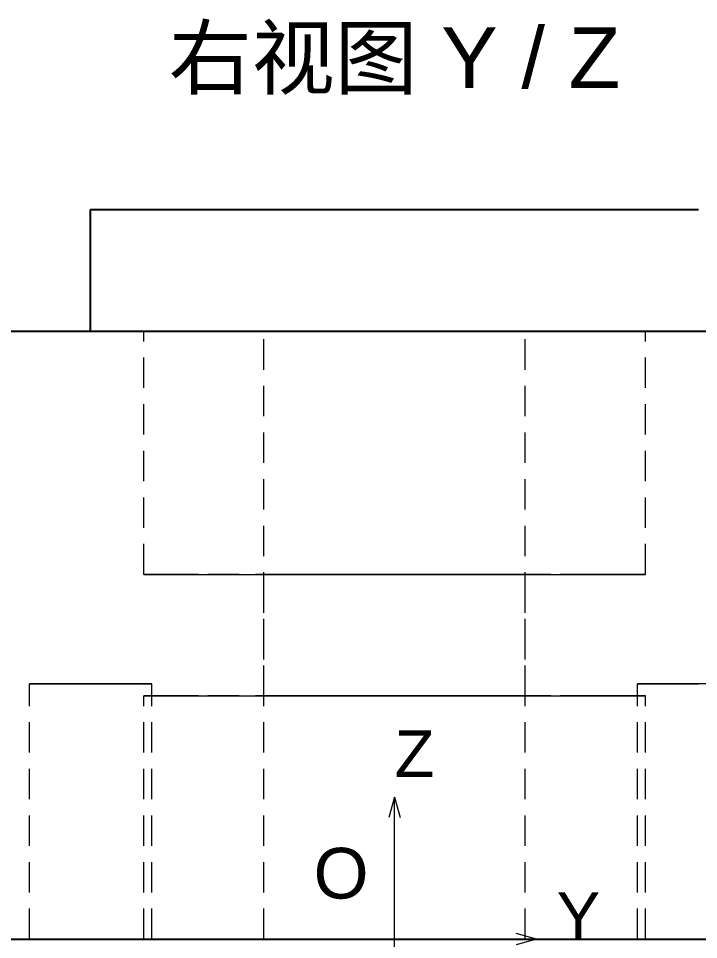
# Paper-space layout '01_三视图' of a CAD drawing. Header units: millimetres. Extents: x 8 to 451, y 8 to 289.
# Drawn here: x 29.43 to 63, y 171.97 to 217.44 of the extents above; entities that cross this region are included whole.
import ezdxf
from ezdxf.enums import TextEntityAlignment as Align

# ---------------------------------------------------------------- set-up
doc = ezdxf.new("R2010")
doc.units = ezdxf.units.MM
doc.linetypes.add('WP_HIDDEN', pattern=[2.3, 1.5, -0.8])
for name, color, linetype, lineweight in [('ANNOTATIONS', 7, 'CONTINUOUS', 18), ('HIDDEN', 7, 'WP_HIDDEN', 13), ('VISIBLE', 7, 'CONTINUOUS', 25)]:
    doc.layers.add(name, color=color, linetype=linetype, lineweight=lineweight)
doc.styles.add('CJK', font='Arial Unicode.ttf')

psp = doc.layouts.new('01_三视图')

# ---------------------------------------------------------------- linework, layer by layer
at = {"layer": 'ANNOTATIONS'}
for p, q in [((48, 179), (47.72, 178)), ((48, 172), (48, 179)), ((48, 179), (48.28, 178)), ((48, 171), (48, 173)), ((47, 172), (49, 172)), ((48, 172), (55, 172)), ((55, 172), (54, 172.28)), ((55, 172), (54, 171.72))]:
    psp.add_line(p, q, dxfattribs=at)
at = {"layer": 'HIDDEN'}
for points in [[(33, 202), (63, 202)], [(60.375, 202), (60.065, 202), (59.149, 202), (57.675, 202), (55.716, 202), (53.369, 202), (50.754, 202), (48, 202), (45.246, 202), (42.631, 202), (40.284, 202), (38.325, 202), (36.851, 202), (35.935, 202), (35.625, 202)], [(35.625, 202), (35.703, 202), (35.935, 202), (36.319, 202), (36.851, 202), (37.522, 202), (38.325, 202), (39.25, 202), (40.284, 202), (41.416, 202), (42.631, 202), (43.913, 202), (45.246, 202), (46.614, 202), (48, 202)], [(35.625, 190), (35.625, 202)], [(54.45, 202), (54.288, 202), (53.811, 202), (53.043, 202), (52.022, 202), (50.799, 202), (49.435, 202), (48, 202), (46.565, 202), (45.201, 202), (43.978, 202), (42.957, 202), (42.189, 202), (41.712, 202), (41.55, 202)], [(41.55, 202), (41.591, 202), (41.712, 202), (41.912, 202), (42.189, 202), (42.539, 202), (42.957, 202), (43.439, 202), (43.978, 202), (44.568, 202), (45.201, 202), (45.87, 202), (46.565, 202), (47.278, 202), (48, 202)], [(41.55, 184), (41.55, 202)], [(48, 202), (49.386, 202), (50.754, 202), (52.087, 202), (53.369, 202), (54.584, 202), (55.716, 202), (56.75, 202), (57.675, 202), (58.478, 202), (59.149, 202), (59.681, 202), (60.065, 202), (60.297, 202), (60.375, 202)], [(48, 202), (48.722, 202), (49.435, 202), (50.13, 202), (50.799, 202), (51.432, 202), (52.022, 202), (52.561, 202), (53.043, 202), (53.461, 202), (53.811, 202), (54.088, 202), (54.288, 202), (54.409, 202), (54.45, 202)], [(54.45, 184), (54.45, 202)], [(60.375, 190), (60.375, 202)], [(60.375, 190), (60.065, 190), (59.149, 190), (57.675, 190), (55.716, 190), (53.369, 190), (50.754, 190), (48, 190), (45.246, 190), (42.631, 190), (40.284, 190), (38.325, 190), (36.851, 190), (35.935, 190), (35.625, 190)], [(35.625, 190), (35.703, 190), (35.935, 190), (36.319, 190), (36.851, 190), (37.522, 190), (38.325, 190), (39.25, 190), (40.284, 190), (41.416, 190), (42.631, 190), (43.913, 190), (45.246, 190), (46.614, 190), (48, 190)], [(54.45, 190), (54.288, 190), (53.811, 190), (53.043, 190), (52.022, 190), (50.799, 190), (49.435, 190), (48, 190), (46.565, 190), (45.201, 190), (43.978, 190), (42.957, 190), (42.189, 190), (41.712, 190), (41.55, 190)], [(41.55, 190), (41.591, 190), (41.712, 190), (41.912, 190), (42.189, 190), (42.539, 190), (42.957, 190), (43.439, 190), (43.978, 190), (44.568, 190), (45.201, 190), (45.87, 190), (46.565, 190), (47.278, 190), (48, 190)], [(41.55, 172), (41.55, 190)], [(48, 190), (48.722, 190), (49.435, 190), (50.13, 190), (50.799, 190), (51.432, 190), (52.022, 190), (52.561, 190), (53.043, 190), (53.461, 190), (53.811, 190), (54.088, 190), (54.288, 190), (54.409, 190), (54.45, 190)], [(48, 190), (49.386, 190), (50.754, 190), (52.087, 190), (53.369, 190), (54.584, 190), (55.716, 190), (56.75, 190), (57.675, 190), (58.478, 190), (59.149, 190), (59.681, 190), (60.065, 190), (60.297, 190), (60.375, 190)], [(54.45, 172), (54.45, 190)], [(36.015, 184.6), (35.939, 184.6), (35.716, 184.6), (35.357, 184.6), (34.88, 184.6), (34.308, 184.6), (33.671, 184.6), (33, 184.6), (32.329, 184.6), (31.692, 184.6), (31.12, 184.6), (30.643, 184.6), (30.284, 184.6), (30.061, 184.6), (29.985, 184.6)], [(29.985, 184.6), (30.004, 184.6), (30.061, 184.6), (30.154, 184.6), (30.284, 184.6), (30.447, 184.6), (30.643, 184.6), (30.868, 184.6), (31.12, 184.6), (31.396, 184.6), (31.692, 184.6), (32.004, 184.6), (32.329, 184.6), (32.662, 184.6), (33, 184.6)], [(29.985, 172), (29.985, 184.6)], [(33, 184.6), (33.338, 184.6), (33.671, 184.6), (33.996, 184.6), (34.308, 184.6), (34.604, 184.6), (34.88, 184.6), (35.132, 184.6), (35.357, 184.6), (35.553, 184.6), (35.716, 184.6), (35.846, 184.6), (35.939, 184.6), (35.996, 184.6), (36.015, 184.6)], [(36.015, 172), (36.015, 184.6)], [(66.015, 184.6), (65.939, 184.6), (65.716, 184.6), (65.357, 184.6), (64.88, 184.6), (64.308, 184.6), (63.671, 184.6), (63, 184.6), (62.329, 184.6), (61.692, 184.6), (61.12, 184.6), (60.643, 184.6), (60.284, 184.6), (60.061, 184.6), (59.985, 184.6)], [(59.985, 184.6), (60.004, 184.6), (60.061, 184.6), (60.154, 184.6), (60.284, 184.6), (60.447, 184.6), (60.643, 184.6), (60.868, 184.6), (61.12, 184.6), (61.396, 184.6), (61.692, 184.6), (62.004, 184.6), (62.329, 184.6), (62.662, 184.6), (63, 184.6)], [(59.985, 172), (59.985, 184.6)], [(60.375, 184), (60.065, 184), (59.149, 184), (57.675, 184), (55.716, 184), (53.369, 184), (50.754, 184), (48, 184), (45.246, 184), (42.631, 184), (40.284, 184), (38.325, 184), (36.851, 184), (35.935, 184), (35.625, 184)], [(35.625, 184), (35.703, 184), (35.935, 184), (36.319, 184), (36.851, 184), (37.522, 184), (38.325, 184), (39.25, 184), (40.284, 184), (41.416, 184), (42.631, 184), (43.913, 184), (45.246, 184), (46.614, 184), (48, 184)], [(35.625, 172), (35.625, 184)], [(54.45, 184), (54.288, 184), (53.811, 184), (53.043, 184), (52.022, 184), (50.799, 184), (49.435, 184), (48, 184), (46.565, 184), (45.201, 184), (43.978, 184), (42.957, 184), (42.189, 184), (41.712, 184), (41.55, 184)], [(41.55, 184), (41.591, 184), (41.712, 184), (41.912, 184), (42.189, 184), (42.539, 184), (42.957, 184), (43.439, 184), (43.978, 184), (44.568, 184), (45.201, 184), (45.87, 184), (46.565, 184), (47.278, 184), (48, 184)], [(48, 184), (49.386, 184), (50.754, 184), (52.087, 184), (53.369, 184), (54.584, 184), (55.716, 184), (56.75, 184), (57.675, 184), (58.478, 184), (59.149, 184), (59.681, 184), (60.065, 184), (60.297, 184), (60.375, 184)], [(48, 184), (48.722, 184), (49.435, 184), (50.13, 184), (50.799, 184), (51.432, 184), (52.022, 184), (52.561, 184), (53.043, 184), (53.461, 184), (53.811, 184), (54.088, 184), (54.288, 184), (54.409, 184), (54.45, 184)], [(60.375, 172), (60.375, 184)], [(36.015, 172), (35.939, 172), (35.716, 172), (35.357, 172), (34.88, 172), (34.308, 172), (33.671, 172), (33, 172), (32.329, 172), (31.692, 172), (31.12, 172), (30.643, 172), (30.284, 172), (30.061, 172), (29.985, 172)], [(29.985, 172), (30.004, 172), (30.061, 172), (30.154, 172), (30.284, 172), (30.447, 172), (30.643, 172), (30.868, 172), (31.12, 172), (31.396, 172), (31.692, 172), (32.004, 172), (32.329, 172), (32.662, 172), (33, 172)], [(33, 172), (33.338, 172), (33.671, 172), (33.996, 172), (34.308, 172), (34.604, 172), (34.88, 172), (35.132, 172), (35.357, 172), (35.553, 172), (35.716, 172), (35.846, 172), (35.939, 172), (35.996, 172), (36.015, 172)], [(60.375, 172), (60.065, 172), (59.149, 172), (57.675, 172), (55.716, 172), (53.369, 172), (50.754, 172), (48, 172), (45.246, 172), (42.631, 172), (40.284, 172), (38.325, 172), (36.851, 172), (35.935, 172), (35.625, 172)], [(35.625, 172), (35.703, 172), (35.935, 172), (36.319, 172), (36.851, 172), (37.522, 172), (38.325, 172), (39.25, 172), (40.284, 172), (41.416, 172), (42.631, 172), (43.913, 172), (45.246, 172), (46.614, 172), (48, 172)], [(54.45, 172), (54.288, 172), (53.811, 172), (53.043, 172), (52.022, 172), (50.799, 172), (49.435, 172), (48, 172), (46.565, 172), (45.201, 172), (43.978, 172), (42.957, 172), (42.189, 172), (41.712, 172), (41.55, 172)], [(41.55, 172), (41.591, 172), (41.712, 172), (41.912, 172), (42.189, 172), (42.539, 172), (42.957, 172), (43.439, 172), (43.978, 172), (44.568, 172), (45.201, 172), (45.87, 172), (46.565, 172), (47.278, 172), (48, 172)], [(48, 172), (48.722, 172), (49.435, 172), (50.13, 172), (50.799, 172), (51.432, 172), (52.022, 172), (52.561, 172), (53.043, 172), (53.461, 172), (53.811, 172), (54.088, 172), (54.288, 172), (54.409, 172), (54.45, 172)], [(48, 172), (49.386, 172), (50.754, 172), (52.087, 172), (53.369, 172), (54.584, 172), (55.716, 172), (56.75, 172), (57.675, 172), (58.478, 172), (59.149, 172), (59.681, 172), (60.065, 172), (60.297, 172), (60.375, 172)], [(66.015, 172), (65.939, 172), (65.716, 172), (65.357, 172), (64.88, 172), (64.308, 172), (63.671, 172), (63, 172), (62.329, 172), (61.692, 172), (61.12, 172), (60.643, 172), (60.284, 172), (60.061, 172), (59.985, 172)], [(59.985, 172), (60.004, 172), (60.061, 172), (60.154, 172), (60.284, 172), (60.447, 172), (60.643, 172), (60.868, 172), (61.12, 172), (61.396, 172), (61.692, 172), (62.004, 172), (62.329, 172), (62.662, 172), (63, 172)]]:
    psp.add_lwpolyline(points, dxfattribs=at)
at = {"layer": 'VISIBLE'}
for points in [[(33, 202), (33, 208)], [(33, 208), (63, 208)], [(18, 202), (78, 202)], [(18, 172), (78, 172)]]:
    psp.add_lwpolyline(points, dxfattribs=at)

# ---------------------------------------------------------------- texts
at = {"layer": 'ANNOTATIONS', "style": 'CJK'}
psp.add_text('右视图 Y / Z', height=3, dxfattribs=at).set_placement((48, 214), align=Align.CENTER)
for s, height, p in [('Z', 2.3, (48, 180)), ('O', 2.5, (44, 174)), ('Y', 2.3, (56, 172))]:
    psp.add_text(s, height=height, dxfattribs=at).set_placement(p)

doc.saveas('drawing.dxf')
